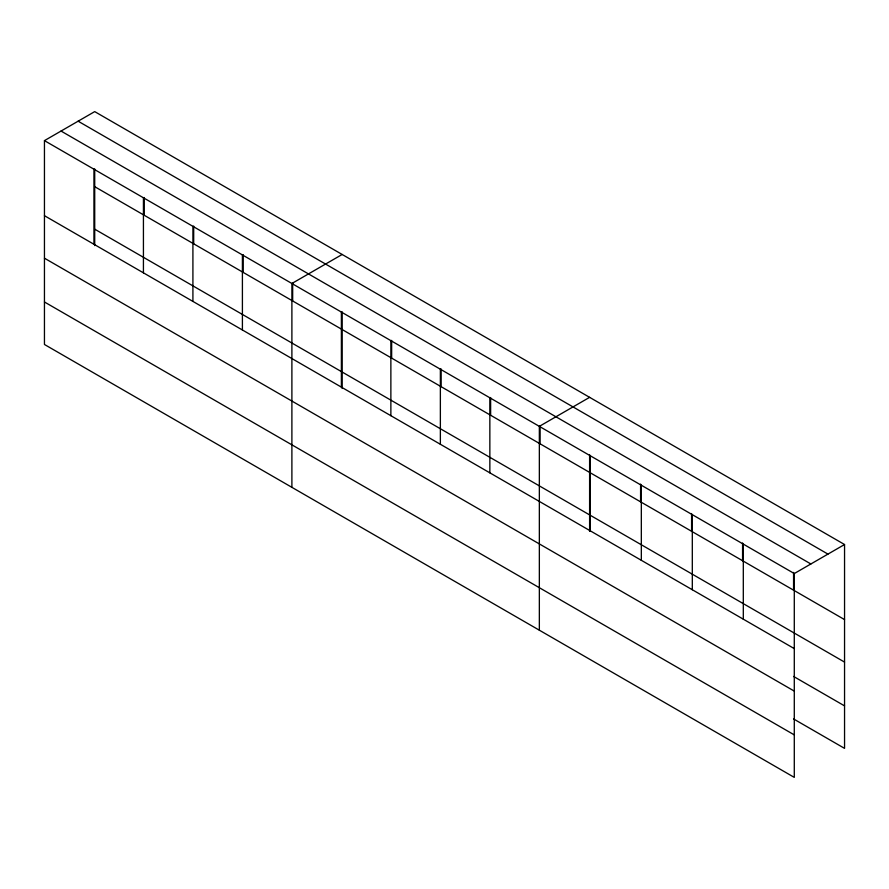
<?xml version="1.0" encoding="UTF-8"?>
<svg xmlns="http://www.w3.org/2000/svg" width="889" height="889" viewBox="0 0 889 889"><rect width="100%" height="100%" fill="white"/><g stroke="black" fill="none" stroke-linecap="round" stroke-linejoin="round"><path stroke-width="1.33" d="M94.712 245.597L94.712 168.932M794.288 691.109L794.288 573.549L44.45 140.629L44.45 344.476L794.288 777.386L794.288 691.109L44.45 258.199M793.566 718.934L844.55 748.371L844.55 544.524L94.712 111.614L44.45 140.629M342.154 254.476L291.892 283.491L291.892 487.339M589.607 397.339L539.345 426.353L539.345 630.201M794.288 573.549L844.55 544.524M78.121 121.193L827.959 554.103M61.041 131.061L810.879 563.97M94.712 186.679L844.55 619.6M94.712 229.173L844.55 662.094M44.45 215.694L794.288 648.614M793.566 676.44L844.55 705.877M44.45 301.982L794.288 734.892M793.566 572.416L793.566 590.163M743.304 544.112L743.304 619.177M742.571 542.979L742.571 560.715M692.309 514.675L692.309 589.74M691.586 513.542L691.586 531.278M641.325 485.227L641.325 560.303M640.591 484.094L640.591 501.841M590.329 455.79L590.329 530.866M589.607 454.657L589.607 531.322M540.112 426.087L540.112 443.833M490.628 397.516L490.628 415.263M489.85 397.783L489.85 472.848M441.133 368.946L441.133 386.682M440.366 369.213L440.366 444.278M391.649 340.376L391.649 358.111M390.871 340.643L390.871 415.708M342.154 311.795L342.154 388.46M341.387 312.061L341.387 387.137M292.67 283.224L292.67 300.971M243.175 254.654L243.175 272.401M242.408 254.921L242.408 329.986M193.691 226.084L193.691 243.83M192.913 226.351L192.913 301.415M144.207 197.514L144.207 215.249M143.429 197.78L143.429 272.845M93.934 169.199L93.934 244.275"/></g></svg>
